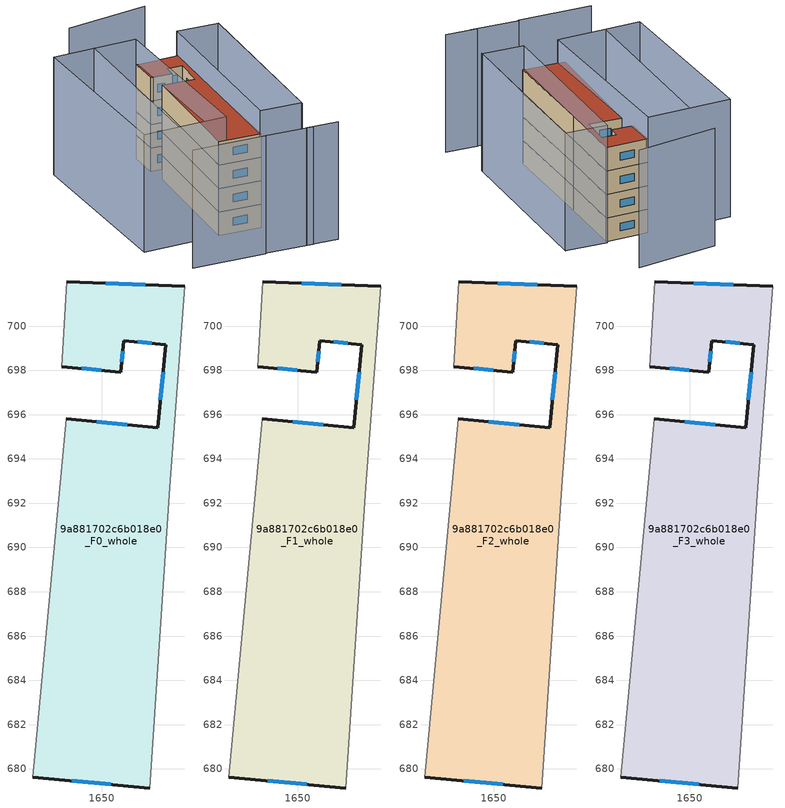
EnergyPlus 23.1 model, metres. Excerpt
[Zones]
9a881702c6b018e0_F0_whole
 floor ground (EU_floor_Construction): 1653.74,701.79 1653.07,692.71 1652.15,679.13 1646.87,679.62 1648.38,695.81 1652.52,695.41 1652.88,699.16 1650.99,699.34 1650.85,697.91 1648.19,698.17 1648.4,701.99 z0
 wall outside (EU_wall_Construction): 1646.87,679.62 1652.15,679.13 / 1648.19,698.17 1650.85,697.91 1650.99,699.34 1652.88,699.16 1652.52,695.41 1648.38,695.81 / 1653.74,701.79 1648.4,701.99 z0:3
 wall adiabatic (EU_wall_Construction): 1652.15,679.13 1653.07,692.71 1653.74,701.79 / 1648.38,695.81 1646.87,679.62 / 1648.4,701.99 1648.19,698.17 z0:3
 window (EU_Window_Construction): 1648.63,679.46 1650.39,679.3 / 1651.14,695.55 1649.76,695.68 / 1652.76,697.91 1652.64,696.66 / 1651.62,699.28 1652.25,699.22 / 1650.9,698.39 1650.94,698.87 / 1649.08,698.09 1649.96,698 / 1651.96,701.86 1650.18,701.93 z1:2
9a881702c6b018e0_F1_whole
 floor to 9a881702c6b018e0_F0_whole (EU_floor_Construction): 1653.74,701.79 1653.07,692.71 1652.15,679.13 1646.87,679.62 1648.38,695.81 1652.52,695.41 1652.88,699.16 1650.99,699.34 1650.85,697.91 1648.19,698.17 1648.4,701.99 z3
 wall outside (EU_wall_Construction): 1646.87,679.62 1652.15,679.13 / 1648.19,698.17 1650.85,697.91 1650.99,699.34 1652.88,699.16 1652.52,695.41 1648.38,695.81 / 1653.74,701.79 1648.4,701.99 z3:6
 wall adiabatic (EU_wall_Construction): 1652.15,679.13 1653.07,692.71 1653.74,701.79 / 1648.38,695.81 1646.87,679.62 / 1648.4,701.99 1648.19,698.17 z3:6
 window (EU_Window_Construction): 1648.63,679.46 1650.39,679.3 / 1651.14,695.55 1649.76,695.68 / 1652.76,697.91 1652.64,696.66 / 1651.62,699.28 1652.25,699.22 / 1650.9,698.39 1650.94,698.87 / 1649.08,698.09 1649.96,698 / 1651.96,701.86 1650.18,701.93 z4:5
9a881702c6b018e0_F2_whole
 floor to 9a881702c6b018e0_F1_whole (EU_floor_Construction): 1653.74,701.79 1653.07,692.71 1652.15,679.13 1646.87,679.62 1648.38,695.81 1652.52,695.41 1652.88,699.16 1650.99,699.34 1650.85,697.91 1648.19,698.17 1648.4,701.99 z6
 wall outside (EU_wall_Construction): 1646.87,679.62 1652.15,679.13 / 1648.19,698.17 1650.85,697.91 1650.99,699.34 1652.88,699.16 1652.52,695.41 1648.38,695.81 / 1653.74,701.79 1648.4,701.99 z6:9
 wall adiabatic (EU_wall_Construction): 1652.15,679.13 1653.07,692.71 1653.74,701.79 / 1648.38,695.81 1646.87,679.62 / 1648.4,701.99 1648.19,698.17 z6:9
 window (EU_Window_Construction): 1648.63,679.46 1650.39,679.3 / 1651.14,695.55 1649.76,695.68 / 1652.76,697.91 1652.64,696.66 / 1651.62,699.28 1652.25,699.22 / 1650.9,698.39 1650.94,698.87 / 1649.08,698.09 1649.96,698 / 1651.96,701.86 1650.18,701.93 z7:8
9a881702c6b018e0_F3_whole
 floor to 9a881702c6b018e0_F2_whole (EU_floor_Construction): 1653.74,701.79 1653.07,692.71 1652.15,679.13 1646.87,679.62 1648.38,695.81 1652.52,695.41 1652.88,699.16 1650.99,699.34 1650.85,697.91 1648.19,698.17 1648.4,701.99 z9
 wall outside (EU_wall_Construction): 1646.87,679.62 1652.15,679.13 / 1648.19,698.17 1650.85,697.91 1650.99,699.34 1652.88,699.16 1652.52,695.41 1648.38,695.81 / 1653.74,701.79 1648.4,701.99 z9:12
 wall adiabatic (EU_wall_Construction): 1652.15,679.13 1653.07,692.71 1653.74,701.79 / 1648.38,695.81 1646.87,679.62 / 1648.4,701.99 1648.19,698.17 z9:12
 window (EU_Window_Construction): 1648.63,679.46 1650.39,679.3 / 1651.14,695.55 1649.76,695.68 / 1652.76,697.91 1652.64,696.66 / 1651.62,699.28 1652.25,699.22 / 1650.9,698.39 1650.94,698.87 / 1649.08,698.09 1649.96,698 / 1651.96,701.86 1650.18,701.93 z10:11
 roof outside (EU_roof_Construction): 1652.15,679.13 1653.07,692.71 1653.74,701.79 1648.4,701.99 1648.19,698.17 1650.85,697.91 1650.99,699.34 1652.88,699.16 1652.52,695.41 1648.38,695.81 1646.87,679.62 z12
shading: 1649.31,673 1655.3,672.49 / 1654.5,672.56 1658.48,672.24 / 1640.16,673.68 1649.31,672.97 / 1643.28,702.69 1641.74,680.17 / 1653.76,709.65 1643.35,708.76 / 1657.17,678.49 1658.93,701.54 / 1659.01,701.6 1657.23,678.66 / 1657.23,678.66 1651.98,679.07 / 1651.98,679.07 1653.76,702.01 / 1653.76,702.01 1659.01,701.6 / 1637.23,679.98 1638.08,702.95 / 1638.08,702.95 1648.63,702.56 / 1648.63,702.56 1647.79,679.59 / 1647.79,679.59 1637.23,679.98 z0:15
[Building]
EU S2 Campaign: North Axis=0; Terrain=City; Solar Distribution=FullExterior
[Site:Location]
Bologna: Latitude=44.5; Longitude=11.25; Time Zone=1; Elevation=37
[SizingPeriod:WeatherFileDays]
AnnualSizingPeriod: Begin Month=1; Begin Day of Month=1; End Month=12; End Day of Month=31; Day of Week for Start Day=Monday; Use Weather File Daylight Saving Period=No; Use Weather File Rain and Snow Indicators=No
[MATERIAL]
EU_InternalMass_Material: Roughness=MediumRough; Thickness=0.1; Conductivity=1; Density=1800; Specific Heat=900; Thermal Absorptance=0.9; Solar Absorptance=0.7; Visible Absorptance=0.7
[MATERIAL:NOMASS] Roughness=MediumRough; Thermal Absorptance=0.9; Solar Absorptance=0.7; Visible Absorptance=0.7
Name | Thermal Resistance
EU_wall_NoMass | 0.937881
EU_roof_NoMass | 0.548572
EU_floor_NoMass | 0.71348
[WINDOWMATERIAL:SIMPLEGLAZINGSYSTEM]
EU_Window_SimpleGlazing: UFactor=4.25633; Solar Heat Gain Coefficient=0.85; Visible Transmittance=0.85
[CONSTRUCTION]
EU_wall_Construction: EU_wall_NoMass
EU_roof_Construction: EU_roof_NoMass
EU_floor_Construction: EU_floor_NoMass
EU_Window_Construction: EU_Window_SimpleGlazing
EU_InternalMass_Construction: EU_InternalMass_Material
[ZONE] Type=1; Multiplier=1; Ceiling Height=autocalculate; Volume=308.769; Floor Area=autocalculate; Part of Total Floor Area=Yes
9a881702c6b018e0_F0_whole; 9a881702c6b018e0_F1_whole; 9a881702c6b018e0_F2_whole; 9a881702c6b018e0_F3_whole
[INTERNALMASS] Construction=EU_InternalMass_Construction; Surface Area=102.923
Name | Zone or ZoneList
9a881702c6b018e0_F0_whole_EU_InternalMass | 9a881702c6b018e0_F0_whole
9a881702c6b018e0_F1_whole_EU_InternalMass | 9a881702c6b018e0_F1_whole
9a881702c6b018e0_F2_whole_EU_InternalMass | 9a881702c6b018e0_F2_whole
9a881702c6b018e0_F3_whole_EU_InternalMass | 9a881702c6b018e0_F3_whole
[OTHEREQUIPMENT] Fuel Type=Electricity; Design Level Calculation Method=Watts/Area; Power per Zone Floor Area=1; Fraction Latent=0; Fraction Radiant=0; Fraction Lost=0; Carbon Dioxide Generation Rate=0; EndUse Subcategory=EU_Step8_InternalGains
Name | Zone or ZoneList or Space or SpaceList | Schedule
EU_Step8_InternalGain_9a881702c6b018e0_F0_whole_f000 | 9a881702c6b018e0_F0_whole | EU_Step8_GainSchedule_9a881702c6b018e0_F0_whole_f000
EU_Step8_InternalGain_9a881702c6b018e0_F1_whole_f000 | 9a881702c6b018e0_F1_whole | EU_Step8_GainSchedule_9a881702c6b018e0_F1_whole_f000
EU_Step8_InternalGain_9a881702c6b018e0_F2_whole_f000 | 9a881702c6b018e0_F2_whole | EU_Step8_GainSchedule_9a881702c6b018e0_F2_whole_f000
EU_Step8_InternalGain_9a881702c6b018e0_F3_whole_f000 | 9a881702c6b018e0_F3_whole | EU_Step8_GainSchedule_9a881702c6b018e0_F3_whole_f000
[ZONEVENTILATION:DESIGNFLOWRATE] Schedule=EU_AlwaysOn; Design Flow Rate Calculation Method=AirChanges/Hour; Air Changes per Hour=0.687892; Ventilation Type=Natural; Fan Pressure Rise=0; Fan Total Efficiency=1; Constant Term Coefficient=1; Temperature Term Coefficient=0; Velocity Term Coefficient=0; Velocity Squared Term Coefficient=0; Minimum Indoor Temperature=-100; Maximum Indoor Temperature=100; Delta Temperature=-100; Minimum Outdoor Temperature=-100; Maximum Outdoor Temperature=100; Maximum Wind Speed=40
Name | Zone or ZoneList or Space or SpaceList
EU_ConstantAir_9a881702c6b018e0_F0_whole | 9a881702c6b018e0_F0_whole
EU_ConstantAir_9a881702c6b018e0_F1_whole | 9a881702c6b018e0_F1_whole
EU_ConstantAir_9a881702c6b018e0_F2_whole | 9a881702c6b018e0_F2_whole
EU_ConstantAir_9a881702c6b018e0_F3_whole | 9a881702c6b018e0_F3_whole
[HVACTEMPLATE:THERMOSTAT] Constant Heating Setpoint=20; Constant Cooling Setpoint=50
EU_HeatOnly_9a881702c6b018e0_F0_whole; EU_HeatOnly_9a881702c6b018e0_F1_whole; EU_HeatOnly_9a881702c6b018e0_F2_whole; EU_HeatOnly_9a881702c6b018e0_F3_whole
[HVACTEMPLATE:ZONE:IDEALLOADSAIRSYSTEM] System Availability Schedule=EU_AlwaysOn; Maximum Heating Supply Air Temperature=50; Minimum Cooling Supply Air Temperature=13; Maximum Heating Supply Air Humidity Ratio=0.0156; Minimum Cooling Supply Air Humidity Ratio=0.0077; Heating Limit=NoLimit; Cooling Limit=NoLimit; Heating Availability Schedule=EU_AlwaysOn; Cooling Availability Schedule=EU_CoolingOff; Dehumidification Control Type=ConstantSensibleHeatRatio; Cooling Sensible Heat Ratio=0.7; Dehumidification Setpoint=60; Humidification Control Type=None; Humidification Setpoint=30; Outdoor Air Method=None; Outdoor Air Flow Rate per Person=0.00944; Outdoor Air Flow Rate per Zone Floor Area=0; Outdoor Air Flow Rate per Zone=0; Demand Controlled Ventilation Type=None; Outdoor Air Economizer Type=NoEconomizer; Heat Recovery Type=None; Sensible Heat Recovery Effectiveness=0.7; Latent Heat Recovery Effectiveness=0.65
Name | Template Thermostat
9a881702c6b018e0_F0_whole | EU_HeatOnly_9a881702c6b018e0_F0_whole
9a881702c6b018e0_F1_whole | EU_HeatOnly_9a881702c6b018e0_F1_whole
9a881702c6b018e0_F2_whole | EU_HeatOnly_9a881702c6b018e0_F2_whole
9a881702c6b018e0_F3_whole | EU_HeatOnly_9a881702c6b018e0_F3_whole
[SIZING:ZONE] Zone Cooling Design Supply Air Temperature Input Method=SupplyAirTemperature; Zone Cooling Design Supply Air Temperature=13; Zone Heating Design Supply Air Temperature Input Method=SupplyAirTemperature; Zone Heating Design Supply Air Temperature=50; Zone Cooling Design Supply Air Humidity Ratio=0.008; Zone Heating Design Supply Air Humidity Ratio=0.008; Cooling Design Air Flow Method=DesignDay; Cooling Design Air Flow Rate=0; Cooling Minimum Air Flow per Zone Floor Area=0.000762; Cooling Minimum Air Flow=0; Cooling Minimum Air Flow Fraction=0.2; Heating Design Air Flow Method=DesignDay; Heating Design Air Flow Rate=0; Heating Maximum Air Flow per Zone Floor Area=0.002032; Heating Maximum Air Flow=0.141576; Heating Maximum Air Flow Fraction=0.3; Account for Dedicated Outdoor Air System=No; Dedicated Outdoor Air System Control Strategy=NeutralSupplyAir; Dedicated Outdoor Air Low Setpoint Temperature for Design=autosize; Dedicated Outdoor Air High Setpoint Temperature for Design=autosize; Zone Load Sizing Method=Sensible Load Only No Latent Load; Zone Latent Cooling Design Supply Air Humidity Ratio Input Method=HumidityRatioDifference; Zone Cooling Design Supply Air Humidity Ratio Difference=0.005; Zone Latent Heating Design Supply Air Humidity Ratio Input Method=HumidityRatioDifference; Zone Humidification Design Supply Air Humidity Ratio Difference=0.005
9a881702c6b018e0_F0_whole; 9a881702c6b018e0_F1_whole; 9a881702c6b018e0_F2_whole; 9a881702c6b018e0_F3_whole
[SCHEDULE:CONSTANT]
Name | Hourly Value
EU_AlwaysOn | 1
EU_CoolingOff | 0
[SCHEDULE:FILE] Column Number=1; Rows to Skip at Top=0; Number of Hours of Data=8760; Column Separator=Comma; Interpolate to Timestep=No; Minutes per Item=60; Adjust Schedule for Daylight Savings=Yes
Name | File
EU_Step8_GainSchedule_9a881702c6b018e0_F0_whole_f000 | ../../schedules/9a881702c6b018e0/9a881702c6b018e0_F0_whole_f000_gain.csv
EU_Step8_GainSchedule_9a881702c6b018e0_F1_whole_f000 | ../../schedules/9a881702c6b018e0/9a881702c6b018e0_F1_whole_f000_gain.csv
EU_Step8_GainSchedule_9a881702c6b018e0_F2_whole_f000 | ../../schedules/9a881702c6b018e0/9a881702c6b018e0_F2_whole_f000_gain.csv
EU_Step8_GainSchedule_9a881702c6b018e0_F3_whole_f000 | ../../schedules/9a881702c6b018e0/9a881702c6b018e0_F3_whole_f000_gain.csv
